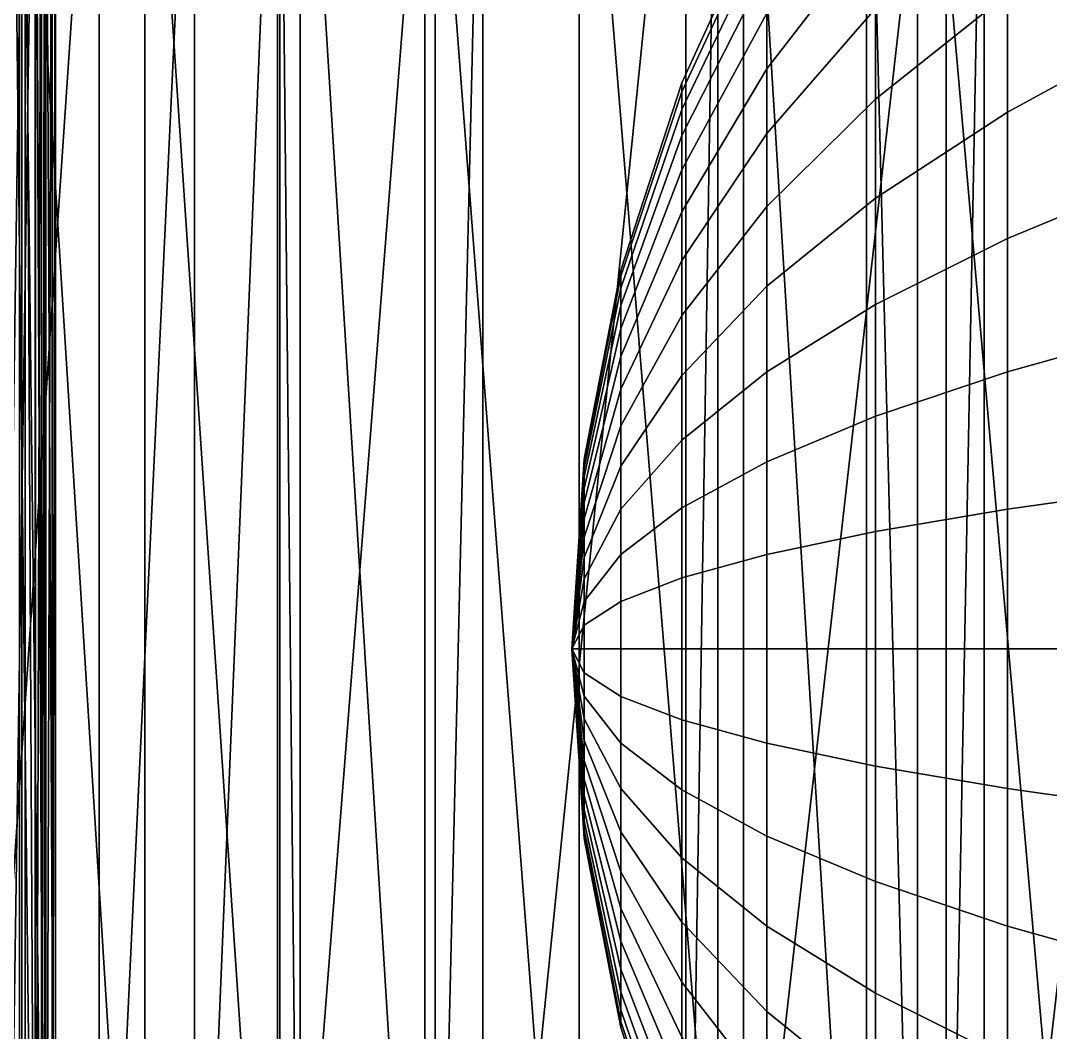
# Model space of a CAD drawing. Extents: x -4.7 to 8.2, y 0.4 to 1.1.
# Drawn here: x -4.5997 to -4.5335, y 0.7342 to 0.7993 of the extents above; entities that cross this region are included whole.
import ezdxf

# ---------------------------------------------------------------- set-up
doc = ezdxf.new("R2010")
doc.units = 0

msp = doc.modelspace()

# ---------------------------------------------------------------- linework, layer by layer
at = {"layer": 'polySurface8', "color": 253}
for points in [[(-4.594634, 0.696467, 0.790066), (-4.603406, 0.696467, 0.810091), (-4.594634, 0.825732, 0.790066)], [(-4.603406, 0.696467, 0.810091), (-4.603406, 0.825732, 0.810091), (-4.594634, 0.825732, 0.790066)], [(-4.594634, 0.696467, 3.703557), (-4.594634, 0.825732, 3.703557), (-4.603406, 0.696467, 3.683531)], [(-4.594634, 0.825732, 3.703557), (-4.603406, 0.825732, 3.683531), (-4.603406, 0.696467, 3.683531)], [(-4.601936, 0.696467, 3.333976), (-4.599616, 0.696467, 3.338296), (-4.601936, 0.825732, 3.333976)], [(-4.599616, 0.696467, 3.338296), (-4.599616, 0.825732, 3.338296), (-4.601936, 0.825732, 3.333976)], [(-4.599404, 0.696467, 1.135915), (-4.599404, 0.825732, 1.135915), (-4.60128, 0.696467, 1.131295)], [(-4.599404, 0.825732, 1.135915), (-4.60128, 0.825732, 1.131295), (-4.60128, 0.696467, 1.131295)], [(-4.598755, 0.696467, 3.357507), (-4.600679, 0.696467, 3.362018), (-4.598755, 0.825732, 3.357507)], [(-4.600679, 0.696467, 3.362018), (-4.600679, 0.825732, 3.362018), (-4.598755, 0.825732, 3.357507)], [(-4.600243, 0.696467, 1.155587), (-4.600243, 0.825732, 1.155587), (-4.598768, 0.696467, 1.150809)], [(-4.600243, 0.825732, 1.155587), (-4.598768, 0.825732, 1.150809), (-4.598768, 0.696467, 1.150809)], [(-4.599775, 0.696467, 1.282731), (-4.591712, 0.696467, 1.277369), (-4.599775, 0.825732, 1.282731)], [(-4.591712, 0.696467, 1.277369), (-4.591712, 0.825732, 1.277369), (-4.599775, 0.825732, 1.282731)], [(-4.599775, 0.696467, 3.210892), (-4.599775, 0.825732, 3.210892), (-4.591712, 0.696467, 3.216254)], [(-4.599775, 0.825732, 3.210892), (-4.591712, 0.825732, 3.216254), (-4.591712, 0.696467, 3.216254)], [(-4.599616, 0.696467, 3.338296), (-4.598103, 0.696467, 3.342962), (-4.599616, 0.825732, 3.338296)], [(-4.598103, 0.696467, 3.342962), (-4.598103, 0.825732, 3.342962), (-4.599616, 0.825732, 3.338296)], [(-4.598731, 0.825732, 1.139014), (-4.599404, 0.825732, 1.135915), (-4.598731, 0.696467, 1.139014)], [(-4.599404, 0.825732, 1.135915), (-4.599404, 0.696467, 1.135915), (-4.598731, 0.696467, 1.139014)], [(-4.598768, 0.696467, 1.150809), (-4.598768, 0.825732, 1.150809), (-4.598128, 0.696467, 1.145831)], [(-4.598768, 0.825732, 1.150809), (-4.598128, 0.825732, 1.145831), (-4.598128, 0.696467, 1.145831)], [(-4.598755, 0.696467, 3.357507), (-4.598755, 0.825732, 3.357507), (-4.598065, 0.696467, 3.35448)], [(-4.598755, 0.825732, 3.357507), (-4.598065, 0.825732, 3.35448), (-4.598065, 0.696467, 3.35448)], [(-4.598342, 0.696467, 1.140813), (-4.598342, 0.825732, 1.140813), (-4.598731, 0.696467, 1.139014)], [(-4.598342, 0.825732, 1.140813), (-4.598731, 0.825732, 1.139014), (-4.598731, 0.696467, 1.139014)], [(-4.598128, 0.696467, 1.145831), (-4.598128, 0.825732, 1.145831), (-4.598342, 0.696467, 1.140813)], [(-4.598128, 0.825732, 1.145831), (-4.598342, 0.825732, 1.140813), (-4.598342, 0.696467, 1.140813)], [(-4.598103, 0.696467, 3.342962), (-4.597446, 0.696467, 3.347823), (-4.598103, 0.825732, 3.342962)], [(-4.597446, 0.696467, 3.347823), (-4.597446, 0.825732, 3.347823), (-4.598103, 0.825732, 3.342962)], [(-4.597666, 0.696467, 3.352724), (-4.598065, 0.696467, 3.35448), (-4.597666, 0.825732, 3.352724)], [(-4.598065, 0.696467, 3.35448), (-4.598065, 0.825732, 3.35448), (-4.597666, 0.825732, 3.352724)], [(-4.597446, 0.696467, 3.347823), (-4.597666, 0.696467, 3.352724), (-4.597446, 0.825732, 3.347823)], [(-4.597666, 0.696467, 3.352724), (-4.597666, 0.825732, 3.352724), (-4.597446, 0.825732, 3.347823)], [(-4.588515, 0.696467, 0.776642), (-4.594634, 0.696467, 0.790066), (-4.588515, 0.825732, 0.776642)], [(-4.594634, 0.696467, 0.790066), (-4.594634, 0.825732, 0.790066), (-4.588515, 0.825732, 0.776642)], [(-4.588515, 0.696467, 3.716981), (-4.588515, 0.825732, 3.716981), (-4.594634, 0.696467, 3.703557)], [(-4.588515, 0.825732, 3.716981), (-4.594634, 0.825732, 3.703557), (-4.594634, 0.696467, 3.703557)], [(-4.591712, 0.696467, 1.277369), (-4.583028, 0.696467, 1.273419), (-4.591712, 0.825732, 1.277369)], [(-4.583028, 0.696467, 1.273419), (-4.583028, 0.825732, 1.273419), (-4.591712, 0.825732, 1.277369)], [(-4.591712, 0.696467, 3.216254), (-4.591712, 0.825732, 3.216254), (-4.583028, 0.696467, 3.220204)], [(-4.591712, 0.825732, 3.216254), (-4.583028, 0.825732, 3.220204), (-4.583028, 0.696467, 3.220204)], [(-4.583177, 0.696467, 0.764931), (-4.588515, 0.696467, 0.776642), (-4.583177, 0.825732, 0.764931)], [(-4.588515, 0.696467, 0.776642), (-4.588515, 0.825732, 0.776642), (-4.583177, 0.825732, 0.764931)], [(-4.583177, 0.696467, 3.728692), (-4.583177, 0.825732, 3.728692), (-4.588515, 0.696467, 3.716981)], [(-4.583177, 0.825732, 3.728692), (-4.588515, 0.825732, 3.716981), (-4.588515, 0.696467, 3.716981)], [(-4.573044, 0.696467, 0.743544), (-4.583177, 0.696467, 0.764931), (-4.573044, 0.825732, 0.743544)], [(-4.583177, 0.696467, 0.764931), (-4.583177, 0.825732, 0.764931), (-4.573044, 0.825732, 0.743544)], [(-4.573044, 0.696467, 3.750079), (-4.573044, 0.825732, 3.750079), (-4.583177, 0.696467, 3.728692)], [(-4.573044, 0.825732, 3.750079), (-4.583177, 0.825732, 3.728692), (-4.583177, 0.696467, 3.728692)], [(-4.583028, 0.696467, 1.273419), (-4.581727, 0.696467, 1.273065), (-4.583028, 0.825732, 1.273419)], [(-4.581727, 0.696467, 1.273065), (-4.581727, 0.825732, 1.273065), (-4.583028, 0.825732, 1.273419)], [(-4.583028, 0.696467, 3.220204), (-4.583028, 0.825732, 3.220204), (-4.581727, 0.696467, 3.220558)], [(-4.583028, 0.825732, 3.220204), (-4.581727, 0.825732, 3.220558), (-4.581727, 0.696467, 3.220558)], [(-4.581727, 0.696467, 1.273065), (-4.573713, 0.696467, 1.270872), (-4.581727, 0.825732, 1.273065)], [(-4.573713, 0.696467, 1.270872), (-4.573713, 0.825732, 1.270872), (-4.581727, 0.825732, 1.273065)], [(-4.581727, 0.696467, 3.220558), (-4.581727, 0.825732, 3.220558), (-4.573713, 0.696467, 3.222751)], [(-4.581727, 0.825732, 3.220558), (-4.573713, 0.825732, 3.222751), (-4.573713, 0.696467, 3.222751)], [(-4.573713, 0.696467, 1.270872), (-4.56378, 0.696467, 1.269735), (-4.573713, 0.825732, 1.270872)], [(-4.56378, 0.696467, 1.269735), (-4.56378, 0.825732, 1.269735), (-4.573713, 0.825732, 1.270872)], [(-4.573713, 0.696467, 3.222751), (-4.573713, 0.825732, 3.222751), (-4.56378, 0.696467, 3.223888)], [(-4.573713, 0.825732, 3.222751), (-4.56378, 0.825732, 3.223888), (-4.56378, 0.696467, 3.223888)], [(-4.569973, 0.696467, 0.737061), (-4.573044, 0.696467, 0.743544), (-4.569973, 0.825732, 0.737061)], [(-4.573044, 0.696467, 0.743544), (-4.573044, 0.825732, 0.743544), (-4.569973, 0.825732, 0.737061)], [(-4.569973, 0.696467, 3.756562), (-4.569973, 0.825732, 3.756562), (-4.573044, 0.696467, 3.750079)], [(-4.569973, 0.825732, 3.756562), (-4.573044, 0.825732, 3.750079), (-4.573044, 0.696467, 3.750079)], [(-4.556931, 0.696467, 0.710554), (-4.569973, 0.696467, 0.737061), (-4.556931, 0.825732, 0.710554)], [(-4.569973, 0.696467, 0.737061), (-4.569973, 0.825732, 0.737061), (-4.556931, 0.825732, 0.710554)], [(-4.556931, 0.696467, 3.78307), (-4.556931, 0.825732, 3.78307), (-4.569973, 0.696467, 3.756562)], [(-4.556931, 0.825732, 3.78307), (-4.569973, 0.825732, 3.756562), (-4.569973, 0.696467, 3.756562)], [(-4.56378, 0.696467, 1.269735), (-4.553217, 0.696467, 1.269998), (-4.56378, 0.825732, 1.269735)], [(-4.553217, 0.696467, 1.269998), (-4.553217, 0.825732, 1.269998), (-4.56378, 0.825732, 1.269735)], [(-4.56378, 0.696467, 3.223888), (-4.56378, 0.825732, 3.223888), (-4.553217, 0.696467, 3.223625)], [(-4.56378, 0.825732, 3.223888), (-4.553217, 0.825732, 3.223625), (-4.553217, 0.696467, 3.223625)], [(-4.554866, 0.696467, 0.706357), (-4.556931, 0.696467, 0.710554), (-4.554866, 0.825732, 0.706357)], [(-4.556931, 0.696467, 0.710554), (-4.556931, 0.825732, 0.710554), (-4.554866, 0.825732, 0.706357)], [(-4.554866, 0.696467, 3.787266), (-4.554866, 0.825732, 3.787266), (-4.556931, 0.696467, 3.78307)], [(-4.554866, 0.825732, 3.787266), (-4.556931, 0.825732, 3.78307), (-4.556931, 0.696467, 3.78307)], [(-4.540194, 0.696467, 0.677576), (-4.554866, 0.696467, 0.706357), (-4.540194, 0.825732, 0.677576)], [(-4.554866, 0.696467, 0.706357), (-4.554866, 0.825732, 0.706357), (-4.540194, 0.825732, 0.677576)], [(-4.540194, 0.696467, 3.816047), (-4.540194, 0.825732, 3.816047), (-4.554866, 0.696467, 3.787266)], [(-4.540194, 0.825732, 3.816047), (-4.554866, 0.825732, 3.787266), (-4.554866, 0.696467, 3.787266)], [(-4.553217, 0.696467, 1.269998), (-4.545317, 0.696467, 1.271183), (-4.553217, 0.825732, 1.269998)], [(-4.545317, 0.696467, 1.271183), (-4.545317, 0.825732, 1.271183), (-4.553217, 0.825732, 1.269998)], [(-4.553217, 0.696467, 3.223625), (-4.553217, 0.825732, 3.223625), (-4.545317, 0.696467, 3.22244)], [(-4.553217, 0.825732, 3.223625), (-4.545317, 0.825732, 3.22244), (-4.545317, 0.696467, 3.22244)], [(-4.545317, 0.696467, 1.271183), (-4.542036, 0.696467, 1.271676), (-4.545317, 0.825732, 1.271183)], [(-4.542036, 0.696467, 1.271676), (-4.542036, 0.825732, 1.271676), (-4.545317, 0.825732, 1.271183)], [(-4.545317, 0.696467, 3.22244), (-4.545317, 0.825732, 3.22244), (-4.542036, 0.696467, 3.221947)], [(-4.545317, 0.825732, 3.22244), (-4.542036, 0.825732, 3.221947), (-4.542036, 0.696467, 3.221947)], [(-4.542036, 0.696467, 1.271676), (-4.53072, 0.696467, 1.2789), (-4.542036, 0.825732, 1.271676)], [(-4.53072, 0.696467, 1.2789), (-4.53072, 0.825732, 1.2789), (-4.542036, 0.825732, 1.271676)], [(-4.542036, 0.696467, 3.221947), (-4.542036, 0.825732, 3.221947), (-4.53072, 0.696467, 3.214723)], [(-4.542036, 0.825732, 3.221947), (-4.53072, 0.825732, 3.214723), (-4.53072, 0.696467, 3.214723)], [(-4.537736, 0.696467, 0.672755), (-4.540194, 0.696467, 0.677576), (-4.537736, 0.825732, 0.672755)], [(-4.540194, 0.696467, 0.677576), (-4.540194, 0.825732, 0.677576), (-4.537736, 0.825732, 0.672755)], [(-4.537736, 0.696467, 3.820868), (-4.537736, 0.825732, 3.820868), (-4.540194, 0.696467, 3.816047)], [(-4.537736, 0.825732, 3.820868), (-4.540194, 0.825732, 3.816047), (-4.540194, 0.696467, 3.816047)], [(-4.522835, 0.696467, 0.64452), (-4.537736, 0.696467, 0.672755), (-4.522835, 0.825732, 0.64452)], [(-4.537736, 0.696467, 0.672755), (-4.537736, 0.825732, 0.672755), (-4.522835, 0.825732, 0.64452)], [(-4.522835, 0.696467, 3.849103), (-4.522835, 0.825732, 3.849103), (-4.537736, 0.696467, 3.820868)], [(-4.522835, 0.825732, 3.849103), (-4.537736, 0.825732, 3.820868), (-4.537736, 0.696467, 3.820868)], [(-4.544733, 0.805206, 2.291882), (-4.544733, 0.809643, 2.285775), (-4.551721, 0.799735, 2.279487), (-4.551721, 0.796164, 2.284402)], [(-4.544733, 0.809643, 2.221358), (-4.544733, 0.805206, 2.215251), (-4.551721, 0.796164, 2.222731), (-4.551721, 0.799735, 2.227646)], [(-4.53625, 0.80098, 2.311498), (-4.53625, 0.807909, 2.305767), (-4.544733, 0.800038, 2.297385), (-4.544733, 0.794222, 2.302197)], [(-4.53625, 0.807909, 2.201367), (-4.53625, 0.80098, 2.195635), (-4.544733, 0.794222, 2.204936), (-4.544733, 0.800038, 2.209748)], [(-4.551721, 0.806409, 2.262631), (-4.551721, 0.80717, 2.256604), (-4.557184, 0.795268, 2.255855), (-4.557184, 0.794694, 2.260396)], [(-4.551721, 0.80717, 2.256604), (-4.551721, 0.80717, 2.250529), (-4.557184, 0.795268, 2.251278), (-4.557184, 0.795268, 2.255855)], [(-4.551721, 0.80717, 2.250529), (-4.551721, 0.806409, 2.244502), (-4.557184, 0.794694, 2.246737), (-4.557184, 0.795268, 2.251278)], [(-4.526304, 0.79879, 2.326145), (-4.526304, 0.807572, 2.320572), (-4.53625, 0.80098, 2.311498), (-4.53625, 0.793387, 2.316317)], [(-4.526304, 0.807572, 2.186561), (-4.526304, 0.79879, 2.180988), (-4.53625, 0.793387, 2.190816), (-4.53625, 0.80098, 2.195635)], [(-4.551721, 0.804898, 2.268515), (-4.551721, 0.806409, 2.262631), (-4.557184, 0.794694, 2.260396), (-4.557184, 0.793556, 2.26483)], [(-4.551721, 0.806409, 2.244502), (-4.551721, 0.804898, 2.238618), (-4.557184, 0.793556, 2.242303), (-4.557184, 0.794694, 2.246737)], [(-4.544733, 0.800038, 2.297385), (-4.544733, 0.805206, 2.291882), (-4.551721, 0.796164, 2.284402), (-4.551721, 0.792005, 2.288831)], [(-4.544733, 0.805206, 2.215251), (-4.544733, 0.800038, 2.209748), (-4.551721, 0.792005, 2.218302), (-4.551721, 0.796164, 2.222731)], [(-4.551721, 0.802661, 2.274164), (-4.551721, 0.804898, 2.268515), (-4.557184, 0.793556, 2.26483), (-4.557184, 0.791871, 2.269086)], [(-4.551721, 0.804898, 2.238618), (-4.551721, 0.802661, 2.232969), (-4.557184, 0.791871, 2.238047), (-4.557184, 0.793556, 2.242303)], [(-4.551721, 0.799735, 2.279487), (-4.551721, 0.802661, 2.274164), (-4.557184, 0.791871, 2.269086), (-4.557184, 0.789665, 2.273097)], [(-4.551721, 0.802661, 2.232969), (-4.551721, 0.799735, 2.227646), (-4.557184, 0.789665, 2.234036), (-4.557184, 0.791871, 2.238047)], [(-4.53625, 0.793387, 2.316317), (-4.53625, 0.80098, 2.311498), (-4.544733, 0.794222, 2.302197), (-4.544733, 0.787848, 2.306242)], [(-4.53625, 0.80098, 2.195635), (-4.53625, 0.793387, 2.190816), (-4.544733, 0.787848, 2.200891), (-4.544733, 0.794222, 2.204936)], [(-4.544733, 0.794222, 2.302197), (-4.544733, 0.800038, 2.297385), (-4.551721, 0.792005, 2.288831), (-4.551721, 0.787324, 2.292703)], [(-4.544733, 0.800038, 2.209748), (-4.544733, 0.794222, 2.204936), (-4.551721, 0.787324, 2.21443), (-4.551721, 0.792005, 2.218302)], [(-4.551721, 0.796164, 2.284402), (-4.551721, 0.799735, 2.279487), (-4.557184, 0.789665, 2.273097), (-4.557184, 0.786975, 2.2768)], [(-4.551721, 0.799735, 2.227646), (-4.551721, 0.796164, 2.222731), (-4.557184, 0.786975, 2.230333), (-4.557184, 0.789665, 2.234036)], [(-4.526304, 0.789379, 2.330574), (-4.526304, 0.79879, 2.326145), (-4.53625, 0.793387, 2.316317), (-4.53625, 0.785251, 2.320146)], [(-4.526304, 0.79879, 2.180988), (-4.526304, 0.789379, 2.176559), (-4.53625, 0.785251, 2.186987), (-4.53625, 0.793387, 2.190816)], [(-4.551721, 0.792005, 2.288831), (-4.551721, 0.796164, 2.284402), (-4.557184, 0.786975, 2.2768), (-4.557184, 0.783841, 2.280137)], [(-4.551721, 0.796164, 2.222731), (-4.551721, 0.792005, 2.218302), (-4.557184, 0.783841, 2.226996), (-4.557184, 0.786975, 2.230333)], [(-4.557184, 0.794694, 2.260396), (-4.557184, 0.795268, 2.255855), (-4.561101, 0.783222, 2.255097), (-4.561101, 0.782838, 2.258135)], [(-4.557184, 0.795268, 2.255855), (-4.557184, 0.795268, 2.251278), (-4.561101, 0.783222, 2.252036), (-4.561101, 0.783222, 2.255097)], [(-4.557184, 0.795268, 2.251278), (-4.557184, 0.794694, 2.246737), (-4.561101, 0.782838, 2.248999), (-4.561101, 0.783222, 2.252036)], [(-4.557184, 0.793556, 2.26483), (-4.557184, 0.794694, 2.260396), (-4.561101, 0.782838, 2.258135), (-4.561101, 0.782077, 2.2611)], [(-4.557184, 0.794694, 2.246737), (-4.557184, 0.793556, 2.242303), (-4.561101, 0.782077, 2.246033), (-4.561101, 0.782838, 2.248999)], [(-4.544733, 0.787848, 2.306242), (-4.544733, 0.794222, 2.302197), (-4.551721, 0.787324, 2.292703), (-4.551721, 0.782195, 2.295958)], [(-4.544733, 0.794222, 2.204936), (-4.544733, 0.787848, 2.200891), (-4.551721, 0.782195, 2.211175), (-4.551721, 0.787324, 2.21443)], [(-4.557184, 0.791871, 2.269086), (-4.557184, 0.793556, 2.26483), (-4.561101, 0.782077, 2.2611), (-4.561101, 0.78095, 2.263947)], [(-4.557184, 0.793556, 2.242303), (-4.557184, 0.791871, 2.238047), (-4.561101, 0.78095, 2.243186), (-4.561101, 0.782077, 2.246033)], [(-4.53625, 0.785251, 2.320146), (-4.53625, 0.793387, 2.316317), (-4.544733, 0.787848, 2.306242), (-4.544733, 0.781018, 2.309455)], [(-4.53625, 0.793387, 2.190816), (-4.53625, 0.785251, 2.186987), (-4.544733, 0.781018, 2.197678), (-4.544733, 0.787848, 2.200891)], [(-4.551721, 0.787324, 2.292703), (-4.551721, 0.792005, 2.288831), (-4.557184, 0.783841, 2.280137), (-4.557184, 0.780315, 2.283055)], [(-4.551721, 0.792005, 2.218302), (-4.551721, 0.787324, 2.21443), (-4.557184, 0.780315, 2.224078), (-4.557184, 0.783841, 2.226996)], [(-4.557184, 0.789665, 2.273097), (-4.557184, 0.791871, 2.269086), (-4.561101, 0.78095, 2.263947), (-4.561101, 0.779474, 2.26663)], [(-4.557184, 0.791871, 2.238047), (-4.557184, 0.789665, 2.234036), (-4.561101, 0.779474, 2.240503), (-4.561101, 0.78095, 2.243186)], [(-4.557184, 0.786975, 2.2768), (-4.557184, 0.789665, 2.273097), (-4.561101, 0.779474, 2.26663), (-4.561101, 0.777675, 2.269107)], [(-4.557184, 0.789665, 2.234036), (-4.557184, 0.786975, 2.230333), (-4.561101, 0.777675, 2.238026), (-4.561101, 0.779474, 2.240503)], [(-4.526304, 0.779487, 2.333787), (-4.526304, 0.789379, 2.330574), (-4.53625, 0.785251, 2.320146), (-4.53625, 0.776698, 2.322925)], [(-4.526304, 0.789379, 2.176559), (-4.526304, 0.779487, 2.173346), (-4.53625, 0.776698, 2.184208), (-4.53625, 0.785251, 2.186987)], [(-4.551721, 0.782195, 2.295958), (-4.551721, 0.787324, 2.292703), (-4.557184, 0.780315, 2.283055), (-4.557184, 0.77645, 2.285508)], [(-4.551721, 0.787324, 2.21443), (-4.551721, 0.782195, 2.211175), (-4.557184, 0.77645, 2.221626), (-4.557184, 0.780315, 2.224078)], [(-4.544733, 0.781018, 2.309455), (-4.544733, 0.787848, 2.306242), (-4.551721, 0.782195, 2.295958), (-4.551721, 0.776698, 2.298545)], [(-4.544733, 0.787848, 2.200891), (-4.544733, 0.781018, 2.197678), (-4.551721, 0.776698, 2.208588), (-4.551721, 0.782195, 2.211175)], [(-4.557184, 0.783841, 2.280137), (-4.557184, 0.786975, 2.2768), (-4.561101, 0.777675, 2.269107), (-4.561101, 0.77558, 2.271339)], [(-4.557184, 0.786975, 2.230333), (-4.557184, 0.783841, 2.226996), (-4.561101, 0.77558, 2.235794), (-4.561101, 0.777675, 2.238026)], [(-4.53625, 0.776698, 2.322925), (-4.53625, 0.785251, 2.320146), (-4.544733, 0.781018, 2.309455), (-4.544733, 0.773839, 2.311788)], [(-4.53625, 0.785251, 2.186987), (-4.53625, 0.776698, 2.184208), (-4.544733, 0.773839, 2.195345), (-4.544733, 0.781018, 2.197678)], [(-4.557184, 0.780315, 2.283055), (-4.557184, 0.783841, 2.280137), (-4.561101, 0.77558, 2.271339), (-4.561101, 0.77322, 2.27329)], [(-4.557184, 0.783841, 2.226996), (-4.557184, 0.780315, 2.224078), (-4.561101, 0.77322, 2.233843), (-4.561101, 0.77558, 2.235794)], [(-4.561101, 0.782838, 2.258135), (-4.561101, 0.783222, 2.255097), (-4.563459, 0.77108, 2.254333), (-4.563459, 0.770888, 2.255855)], [(-4.561101, 0.783222, 2.255097), (-4.561101, 0.783222, 2.252036), (-4.563459, 0.77108, 2.2528), (-4.563459, 0.77108, 2.254333)], [(-4.561101, 0.783222, 2.252036), (-4.561101, 0.782838, 2.248999), (-4.563459, 0.770888, 2.251278), (-4.563459, 0.77108, 2.2528)], [(-4.561101, 0.782077, 2.2611), (-4.561101, 0.782838, 2.258135), (-4.563459, 0.770888, 2.255855), (-4.563459, 0.770506, 2.257341)], [(-4.561101, 0.782838, 2.248999), (-4.561101, 0.782077, 2.246033), (-4.563459, 0.770506, 2.249792), (-4.563459, 0.770888, 2.251278)], [(-4.561101, 0.78095, 2.263947), (-4.561101, 0.782077, 2.2611), (-4.563459, 0.770506, 2.257341), (-4.563459, 0.769942, 2.258767)], [(-4.561101, 0.782077, 2.246033), (-4.561101, 0.78095, 2.243186), (-4.563459, 0.769942, 2.248366), (-4.563459, 0.770506, 2.249792)], [(-4.551721, 0.776698, 2.298545), (-4.551721, 0.782195, 2.295958), (-4.557184, 0.77645, 2.285508), (-4.557184, 0.772308, 2.287456)], [(-4.551721, 0.782195, 2.211175), (-4.551721, 0.776698, 2.208588), (-4.557184, 0.772308, 2.219676), (-4.557184, 0.77645, 2.221626)], [(-4.561101, 0.779474, 2.26663), (-4.561101, 0.78095, 2.263947), (-4.563459, 0.769942, 2.258767), (-4.563459, 0.769203, 2.260111)], [(-4.561101, 0.78095, 2.243186), (-4.561101, 0.779474, 2.240503), (-4.563459, 0.769203, 2.247022), (-4.563459, 0.769942, 2.248366)], [(-4.544733, 0.773839, 2.311788), (-4.544733, 0.781018, 2.309455), (-4.551721, 0.776698, 2.298545), (-4.551721, 0.77092, 2.300422)], [(-4.544733, 0.781018, 2.197678), (-4.544733, 0.773839, 2.195345), (-4.551721, 0.77092, 2.206711), (-4.551721, 0.776698, 2.208588)], [(-4.557184, 0.77645, 2.285508), (-4.557184, 0.780315, 2.283055), (-4.561101, 0.77322, 2.27329), (-4.561101, 0.770635, 2.274931)], [(-4.557184, 0.780315, 2.224078), (-4.557184, 0.77645, 2.221626), (-4.561101, 0.770635, 2.232202), (-4.561101, 0.77322, 2.233843)], [(-4.561101, 0.777675, 2.269107), (-4.561101, 0.779474, 2.26663), (-4.563459, 0.769203, 2.260111), (-4.563459, 0.768301, 2.261352)], [(-4.561101, 0.779474, 2.240503), (-4.561101, 0.777675, 2.238026), (-4.563459, 0.768301, 2.245781), (-4.563459, 0.769203, 2.247022)], [(-4.526304, 0.76927, 2.335736), (-4.526304, 0.779487, 2.333787), (-4.53625, 0.776698, 2.322925), (-4.53625, 0.767865, 2.32461)], [(-4.526304, 0.779487, 2.173346), (-4.526304, 0.76927, 2.171396), (-4.53625, 0.767865, 2.182523), (-4.53625, 0.776698, 2.184208)], [(-4.561101, 0.77558, 2.271339), (-4.561101, 0.777675, 2.269107), (-4.563459, 0.768301, 2.261352), (-4.563459, 0.767251, 2.26247)], [(-4.561101, 0.777675, 2.238026), (-4.561101, 0.77558, 2.235794), (-4.563459, 0.767251, 2.244663), (-4.563459, 0.768301, 2.245781)], [(-4.551721, 0.77092, 2.300422), (-4.551721, 0.776698, 2.298545), (-4.557184, 0.772308, 2.287456), (-4.557184, 0.767955, 2.288871)], [(-4.551721, 0.776698, 2.208588), (-4.551721, 0.77092, 2.206711), (-4.557184, 0.767955, 2.218262), (-4.557184, 0.772308, 2.219676)], [(-4.53625, 0.767865, 2.32461), (-4.53625, 0.776698, 2.322925), (-4.544733, 0.773839, 2.311788), (-4.544733, 0.766424, 2.313203)], [(-4.53625, 0.776698, 2.184208), (-4.53625, 0.767865, 2.182523), (-4.544733, 0.766424, 2.19393), (-4.544733, 0.773839, 2.195345)], [(-4.557184, 0.772308, 2.287456), (-4.557184, 0.77645, 2.285508), (-4.561101, 0.770635, 2.274931), (-4.561101, 0.767865, 2.276234)], [(-4.557184, 0.77645, 2.221626), (-4.557184, 0.772308, 2.219676), (-4.561101, 0.767865, 2.230899), (-4.561101, 0.770635, 2.232202)], [(-4.561101, 0.77322, 2.27329), (-4.561101, 0.77558, 2.271339), (-4.563459, 0.767251, 2.26247), (-4.563459, 0.766069, 2.263448)], [(-4.561101, 0.77558, 2.235794), (-4.561101, 0.77322, 2.233843), (-4.563459, 0.766069, 2.243685), (-4.563459, 0.767251, 2.244663)], [(-4.544733, 0.766424, 2.313203), (-4.544733, 0.773839, 2.311788), (-4.551721, 0.77092, 2.300422), (-4.551721, 0.764953, 2.301561)], [(-4.544733, 0.773839, 2.195345), (-4.544733, 0.766424, 2.19393), (-4.551721, 0.764953, 2.205572), (-4.551721, 0.77092, 2.206711)], [(-4.561101, 0.770635, 2.274931), (-4.561101, 0.77322, 2.27329), (-4.563459, 0.766069, 2.263448), (-4.563459, 0.764774, 2.26427)], [(-4.561101, 0.77322, 2.233843), (-4.561101, 0.770635, 2.232202), (-4.563459, 0.764774, 2.242863), (-4.563459, 0.766069, 2.243685)], [(-4.557184, 0.767955, 2.288871), (-4.557184, 0.772308, 2.287456), (-4.561101, 0.767865, 2.276234), (-4.561101, 0.764953, 2.27718)], [(-4.557184, 0.772308, 2.219676), (-4.557184, 0.767955, 2.218262), (-4.561101, 0.764953, 2.229952), (-4.561101, 0.767865, 2.230899)], [(-4.563459, 0.770888, 2.255855), (-4.563459, 0.77108, 2.254333), (-4.564245, 0.75889, 2.253567)], [(-4.563459, 0.77108, 2.254333), (-4.563459, 0.77108, 2.2528), (-4.564245, 0.75889, 2.253567)], [(-4.563459, 0.77108, 2.2528), (-4.563459, 0.770888, 2.251278), (-4.564245, 0.75889, 2.253567)], [(-4.563459, 0.770506, 2.257341), (-4.563459, 0.770888, 2.255855), (-4.564245, 0.75889, 2.253567)], [(-4.563459, 0.770888, 2.251278), (-4.563459, 0.770506, 2.249792), (-4.564245, 0.75889, 2.253567)], [(-4.551721, 0.764953, 2.301561), (-4.551721, 0.77092, 2.300422), (-4.557184, 0.767955, 2.288871), (-4.557184, 0.763458, 2.289729)], [(-4.551721, 0.77092, 2.206711), (-4.551721, 0.764953, 2.205572), (-4.557184, 0.763458, 2.217404), (-4.557184, 0.767955, 2.218262)], [(-4.563459, 0.769942, 2.258767), (-4.563459, 0.770506, 2.257341), (-4.564245, 0.75889, 2.253567)], [(-4.563459, 0.770506, 2.249792), (-4.563459, 0.769942, 2.248366), (-4.564245, 0.75889, 2.253567)], [(-4.561101, 0.767865, 2.276234), (-4.561101, 0.770635, 2.274931), (-4.563459, 0.764774, 2.26427), (-4.563459, 0.763386, 2.264923)], [(-4.561101, 0.770635, 2.232202), (-4.561101, 0.767865, 2.230899), (-4.563459, 0.763386, 2.24221), (-4.563459, 0.764774, 2.242863)], [(-4.563459, 0.769203, 2.260111), (-4.563459, 0.769942, 2.258767), (-4.564245, 0.75889, 2.253567)], [(-4.563459, 0.769942, 2.248366), (-4.563459, 0.769203, 2.247022), (-4.564245, 0.75889, 2.253567)], [(-4.563459, 0.768301, 2.261352), (-4.563459, 0.769203, 2.260111), (-4.564245, 0.75889, 2.253567)], [(-4.563459, 0.769203, 2.247022), (-4.563459, 0.768301, 2.245781), (-4.564245, 0.75889, 2.253567)], [(-4.526304, 0.75889, 2.33639), (-4.526304, 0.76927, 2.335736), (-4.53625, 0.767865, 2.32461), (-4.53625, 0.75889, 2.325175)], [(-4.526304, 0.76927, 2.171396), (-4.526304, 0.75889, 2.170744), (-4.53625, 0.75889, 2.181959), (-4.53625, 0.767865, 2.182523)], [(-4.563459, 0.767251, 2.26247), (-4.563459, 0.768301, 2.261352), (-4.564245, 0.75889, 2.253567)], [(-4.563459, 0.768301, 2.245781), (-4.563459, 0.767251, 2.244663), (-4.564245, 0.75889, 2.253567)], [(-4.561101, 0.764953, 2.27718), (-4.561101, 0.767865, 2.276234), (-4.563459, 0.763386, 2.264923), (-4.563459, 0.761928, 2.265397)], [(-4.561101, 0.767865, 2.230899), (-4.561101, 0.764953, 2.229952), (-4.563459, 0.761928, 2.241736), (-4.563459, 0.763386, 2.24221)], [(-4.557184, 0.763458, 2.289729), (-4.557184, 0.767955, 2.288871), (-4.561101, 0.764953, 2.27718), (-4.561101, 0.761946, 2.277754)], [(-4.557184, 0.767955, 2.218262), (-4.557184, 0.763458, 2.217404), (-4.561101, 0.761946, 2.229379), (-4.561101, 0.764953, 2.229952)], [(-4.53625, 0.75889, 2.325175), (-4.53625, 0.767865, 2.32461), (-4.544733, 0.766424, 2.313203), (-4.544733, 0.75889, 2.313677)], [(-4.53625, 0.767865, 2.182523), (-4.53625, 0.75889, 2.181959), (-4.544733, 0.75889, 2.193456), (-4.544733, 0.766424, 2.19393)], [(-4.563459, 0.766069, 2.263448), (-4.563459, 0.767251, 2.26247), (-4.564245, 0.75889, 2.253567)], [(-4.563459, 0.767251, 2.244663), (-4.563459, 0.766069, 2.243685), (-4.564245, 0.75889, 2.253567)], [(-4.563459, 0.764774, 2.26427), (-4.563459, 0.766069, 2.263448), (-4.564245, 0.75889, 2.253567)], [(-4.563459, 0.766069, 2.243685), (-4.563459, 0.764774, 2.242863), (-4.564245, 0.75889, 2.253567)], [(-4.544733, 0.75889, 2.313677), (-4.544733, 0.766424, 2.313203), (-4.551721, 0.764953, 2.301561), (-4.551721, 0.75889, 2.301942)], [(-4.544733, 0.766424, 2.19393), (-4.544733, 0.75889, 2.193456), (-4.551721, 0.75889, 2.205191), (-4.551721, 0.764953, 2.205572)], [(-4.563459, 0.763386, 2.264923), (-4.563459, 0.764774, 2.26427), (-4.564245, 0.75889, 2.253567)], [(-4.563459, 0.764774, 2.242863), (-4.563459, 0.763386, 2.24221), (-4.564245, 0.75889, 2.253567)], [(-4.561101, 0.761946, 2.277754), (-4.561101, 0.764953, 2.27718), (-4.563459, 0.761928, 2.265397), (-4.563459, 0.760421, 2.265685)], [(-4.561101, 0.764953, 2.229952), (-4.561101, 0.761946, 2.229379), (-4.563459, 0.760421, 2.241449), (-4.563459, 0.761928, 2.241736)], [(-4.551721, 0.75889, 2.301942), (-4.551721, 0.764953, 2.301561), (-4.557184, 0.763458, 2.289729), (-4.557184, 0.75889, 2.290016)], [(-4.551721, 0.764953, 2.205572), (-4.551721, 0.75889, 2.205191), (-4.557184, 0.75889, 2.217117), (-4.557184, 0.763458, 2.217404)], [(-4.557184, 0.75889, 2.290016), (-4.557184, 0.763458, 2.289729), (-4.561101, 0.761946, 2.277754), (-4.561101, 0.75889, 2.277946)], [(-4.557184, 0.763458, 2.217404), (-4.557184, 0.75889, 2.217117), (-4.561101, 0.75889, 2.229187), (-4.561101, 0.761946, 2.229379)], [(-4.563459, 0.761928, 2.265397), (-4.563459, 0.763386, 2.264923), (-4.564245, 0.75889, 2.253567)], [(-4.563459, 0.763386, 2.24221), (-4.563459, 0.761928, 2.241736), (-4.564245, 0.75889, 2.253567)], [(-4.563459, 0.760421, 2.265685), (-4.563459, 0.761928, 2.265397), (-4.564245, 0.75889, 2.253567)], [(-4.563459, 0.761928, 2.241736), (-4.563459, 0.760421, 2.241449), (-4.564245, 0.75889, 2.253567)], [(-4.561101, 0.75889, 2.277946), (-4.561101, 0.761946, 2.277754), (-4.563459, 0.760421, 2.265685), (-4.563459, 0.75889, 2.265781)], [(-4.561101, 0.761946, 2.229379), (-4.561101, 0.75889, 2.229187), (-4.563459, 0.75889, 2.241352), (-4.563459, 0.760421, 2.241449)], [(-4.563459, 0.75889, 2.265781), (-4.563459, 0.760421, 2.265685), (-4.564245, 0.75889, 2.253567)], [(-4.563459, 0.760421, 2.241449), (-4.563459, 0.75889, 2.241352), (-4.564245, 0.75889, 2.253567)], [(-4.563459, 0.757359, 2.241449), (-4.563459, 0.755853, 2.241736), (-4.564245, 0.75889, 2.253567)], [(-4.563459, 0.755853, 2.241736), (-4.563459, 0.754394, 2.24221), (-4.564245, 0.75889, 2.253567)], [(-4.563459, 0.754394, 2.24221), (-4.563459, 0.753006, 2.242863), (-4.564245, 0.75889, 2.253567)], [(-4.563459, 0.753006, 2.242863), (-4.563459, 0.751711, 2.243685), (-4.564245, 0.75889, 2.253567)], [(-4.563459, 0.751711, 2.243685), (-4.563459, 0.750529, 2.244663), (-4.564245, 0.75889, 2.253567)], [(-4.563459, 0.750529, 2.244663), (-4.563459, 0.749479, 2.245781), (-4.564245, 0.75889, 2.253567)], [(-4.563459, 0.749479, 2.245781), (-4.563459, 0.748578, 2.247022), (-4.564245, 0.75889, 2.253567)], [(-4.563459, 0.748578, 2.247022), (-4.563459, 0.747838, 2.248366), (-4.564245, 0.75889, 2.253567)], [(-4.563459, 0.747838, 2.248366), (-4.563459, 0.747274, 2.249792), (-4.564245, 0.75889, 2.253567)], [(-4.563459, 0.747274, 2.249792), (-4.563459, 0.746893, 2.251278), (-4.564245, 0.75889, 2.253567)], [(-4.563459, 0.746893, 2.251278), (-4.563459, 0.7467, 2.2528), (-4.564245, 0.75889, 2.253567)], [(-4.563459, 0.7467, 2.2528), (-4.563459, 0.7467, 2.254333), (-4.564245, 0.75889, 2.253567)], [(-4.563459, 0.7467, 2.254333), (-4.563459, 0.746893, 2.255855), (-4.564245, 0.75889, 2.253567)], [(-4.563459, 0.746893, 2.255855), (-4.563459, 0.747274, 2.257341), (-4.564245, 0.75889, 2.253567)], [(-4.563459, 0.747274, 2.257341), (-4.563459, 0.747838, 2.258767), (-4.564245, 0.75889, 2.253567)], [(-4.563459, 0.747838, 2.258767), (-4.563459, 0.748578, 2.260111), (-4.564245, 0.75889, 2.253567)], [(-4.563459, 0.748578, 2.260111), (-4.563459, 0.749479, 2.261352), (-4.564245, 0.75889, 2.253567)], [(-4.563459, 0.749479, 2.261352), (-4.563459, 0.750529, 2.26247), (-4.564245, 0.75889, 2.253567)], [(-4.563459, 0.750529, 2.26247), (-4.563459, 0.751711, 2.263448), (-4.564245, 0.75889, 2.253567)], [(-4.563459, 0.751711, 2.263448), (-4.563459, 0.753006, 2.26427), (-4.564245, 0.75889, 2.253567)], [(-4.563459, 0.753006, 2.26427), (-4.563459, 0.754394, 2.264923), (-4.564245, 0.75889, 2.253567)], [(-4.563459, 0.754394, 2.264923), (-4.563459, 0.755853, 2.265397), (-4.564245, 0.75889, 2.253567)], [(-4.563459, 0.755853, 2.265397), (-4.563459, 0.757359, 2.265685), (-4.564245, 0.75889, 2.253567)], [(-4.563459, 0.757359, 2.265685), (-4.563459, 0.75889, 2.265781), (-4.564245, 0.75889, 2.253567)], [(-4.563459, 0.75889, 2.241352), (-4.563459, 0.757359, 2.241449), (-4.564245, 0.75889, 2.253567)], [(-4.561101, 0.755834, 2.277754), (-4.561101, 0.75889, 2.277946), (-4.563459, 0.75889, 2.265781), (-4.563459, 0.757359, 2.265685)], [(-4.561101, 0.75889, 2.229187), (-4.561101, 0.755834, 2.229379), (-4.563459, 0.757359, 2.241449), (-4.563459, 0.75889, 2.241352)], [(-4.557184, 0.754322, 2.289729), (-4.557184, 0.75889, 2.290016), (-4.561101, 0.75889, 2.277946), (-4.561101, 0.755834, 2.277754)], [(-4.557184, 0.75889, 2.217117), (-4.557184, 0.754322, 2.217404), (-4.561101, 0.755834, 2.229379), (-4.561101, 0.75889, 2.229187)], [(-4.551721, 0.752827, 2.301561), (-4.551721, 0.75889, 2.301942), (-4.557184, 0.75889, 2.290016), (-4.557184, 0.754322, 2.289729)], [(-4.551721, 0.75889, 2.205191), (-4.551721, 0.752827, 2.205572), (-4.557184, 0.754322, 2.217404), (-4.557184, 0.75889, 2.217117)], [(-4.544733, 0.751356, 2.313203), (-4.544733, 0.75889, 2.313677), (-4.551721, 0.75889, 2.301942), (-4.551721, 0.752827, 2.301561)], [(-4.544733, 0.75889, 2.193456), (-4.544733, 0.751356, 2.19393), (-4.551721, 0.752827, 2.205572), (-4.551721, 0.75889, 2.205191)], [(-4.53625, 0.749915, 2.32461), (-4.53625, 0.75889, 2.325175), (-4.544733, 0.75889, 2.313677), (-4.544733, 0.751356, 2.313203)], [(-4.53625, 0.75889, 2.181959), (-4.53625, 0.749915, 2.182523), (-4.544733, 0.751356, 2.19393), (-4.544733, 0.75889, 2.193456)], [(-4.526304, 0.74851, 2.335736), (-4.526304, 0.75889, 2.33639), (-4.53625, 0.75889, 2.325175), (-4.53625, 0.749915, 2.32461)], [(-4.526304, 0.75889, 2.170744), (-4.526304, 0.74851, 2.171396), (-4.53625, 0.749915, 2.182523), (-4.53625, 0.75889, 2.181959)], [(-4.561101, 0.755834, 2.229379), (-4.561101, 0.752827, 2.229952), (-4.563459, 0.755853, 2.241736), (-4.563459, 0.757359, 2.241449)], [(-4.561101, 0.752827, 2.27718), (-4.561101, 0.755834, 2.277754), (-4.563459, 0.757359, 2.265685), (-4.563459, 0.755853, 2.265397)], [(-4.561101, 0.752827, 2.229952), (-4.561101, 0.749915, 2.230899), (-4.563459, 0.754394, 2.24221), (-4.563459, 0.755853, 2.241736)], [(-4.561101, 0.749915, 2.276234), (-4.561101, 0.752827, 2.27718), (-4.563459, 0.755853, 2.265397), (-4.563459, 0.754394, 2.264923)], [(-4.557184, 0.754322, 2.217404), (-4.557184, 0.749825, 2.218262), (-4.561101, 0.752827, 2.229952), (-4.561101, 0.755834, 2.229379)], [(-4.557184, 0.749825, 2.288871), (-4.557184, 0.754322, 2.289729), (-4.561101, 0.755834, 2.277754), (-4.561101, 0.752827, 2.27718)], [(-4.561101, 0.749915, 2.230899), (-4.561101, 0.747145, 2.232202), (-4.563459, 0.753006, 2.242863), (-4.563459, 0.754394, 2.24221)], [(-4.561101, 0.747145, 2.274931), (-4.561101, 0.749915, 2.276234), (-4.563459, 0.754394, 2.264923), (-4.563459, 0.753006, 2.26427)], [(-4.551721, 0.752827, 2.205572), (-4.551721, 0.746859, 2.206711), (-4.557184, 0.749825, 2.218262), (-4.557184, 0.754322, 2.217404)], [(-4.551721, 0.746859, 2.300422), (-4.551721, 0.752827, 2.301561), (-4.557184, 0.754322, 2.289729), (-4.557184, 0.749825, 2.288871)], [(-4.561101, 0.747145, 2.232202), (-4.561101, 0.74456, 2.233843), (-4.563459, 0.751711, 2.243685), (-4.563459, 0.753006, 2.242863)], [(-4.561101, 0.74456, 2.27329), (-4.561101, 0.747145, 2.274931), (-4.563459, 0.753006, 2.26427), (-4.563459, 0.751711, 2.263448)], [(-4.557184, 0.749825, 2.218262), (-4.557184, 0.745472, 2.219676), (-4.561101, 0.749915, 2.230899), (-4.561101, 0.752827, 2.229952)], [(-4.557184, 0.745472, 2.287456), (-4.557184, 0.749825, 2.288871), (-4.561101, 0.752827, 2.27718), (-4.561101, 0.749915, 2.276234)], [(-4.544733, 0.751356, 2.19393), (-4.544733, 0.743941, 2.195345), (-4.551721, 0.746859, 2.206711), (-4.551721, 0.752827, 2.205572)], [(-4.544733, 0.743941, 2.311788), (-4.544733, 0.751356, 2.313203), (-4.551721, 0.752827, 2.301561), (-4.551721, 0.746859, 2.300422)], [(-4.561101, 0.74456, 2.233843), (-4.561101, 0.742201, 2.235794), (-4.563459, 0.750529, 2.244663), (-4.563459, 0.751711, 2.243685)], [(-4.561101, 0.742201, 2.271339), (-4.561101, 0.74456, 2.27329), (-4.563459, 0.751711, 2.263448), (-4.563459, 0.750529, 2.26247)], [(-4.53625, 0.749915, 2.182523), (-4.53625, 0.741082, 2.184208), (-4.544733, 0.743941, 2.195345), (-4.544733, 0.751356, 2.19393)], [(-4.53625, 0.741082, 2.322925), (-4.53625, 0.749915, 2.32461), (-4.544733, 0.751356, 2.313203), (-4.544733, 0.743941, 2.311788)], [(-4.561101, 0.742201, 2.235794), (-4.561101, 0.740105, 2.238026), (-4.563459, 0.749479, 2.245781), (-4.563459, 0.750529, 2.244663)], [(-4.561101, 0.740105, 2.269107), (-4.561101, 0.742201, 2.271339), (-4.563459, 0.750529, 2.26247), (-4.563459, 0.749479, 2.261352)], [(-4.557184, 0.745472, 2.219676), (-4.557184, 0.74133, 2.221626), (-4.561101, 0.747145, 2.232202), (-4.561101, 0.749915, 2.230899)], [(-4.557184, 0.74133, 2.285508), (-4.557184, 0.745472, 2.287456), (-4.561101, 0.749915, 2.276234), (-4.561101, 0.747145, 2.274931)], [(-4.551721, 0.746859, 2.206711), (-4.551721, 0.741082, 2.208588), (-4.557184, 0.745472, 2.219676), (-4.557184, 0.749825, 2.218262)], [(-4.551721, 0.741082, 2.298545), (-4.551721, 0.746859, 2.300422), (-4.557184, 0.749825, 2.288871), (-4.557184, 0.745472, 2.287456)], [(-4.526304, 0.74851, 2.171396), (-4.526304, 0.738293, 2.173346), (-4.53625, 0.741082, 2.184208), (-4.53625, 0.749915, 2.182523)], [(-4.526304, 0.738293, 2.333787), (-4.526304, 0.74851, 2.335736), (-4.53625, 0.749915, 2.32461), (-4.53625, 0.741082, 2.322925)], [(-4.561101, 0.740105, 2.238026), (-4.561101, 0.738306, 2.240503), (-4.563459, 0.748578, 2.247022), (-4.563459, 0.749479, 2.245781)], [(-4.561101, 0.738306, 2.26663), (-4.561101, 0.740105, 2.269107), (-4.563459, 0.749479, 2.261352), (-4.563459, 0.748578, 2.260111)], [(-4.561101, 0.738306, 2.240503), (-4.561101, 0.73683, 2.243186), (-4.563459, 0.747838, 2.248366), (-4.563459, 0.748578, 2.247022)], [(-4.561101, 0.73683, 2.263947), (-4.561101, 0.738306, 2.26663), (-4.563459, 0.748578, 2.260111), (-4.563459, 0.747838, 2.258767)], [(-4.561101, 0.73683, 2.243186), (-4.561101, 0.735704, 2.246033), (-4.563459, 0.747274, 2.249792), (-4.563459, 0.747838, 2.248366)], [(-4.561101, 0.735704, 2.2611), (-4.561101, 0.73683, 2.263947), (-4.563459, 0.747838, 2.258767), (-4.563459, 0.747274, 2.257341)], [(-4.561101, 0.735704, 2.246033), (-4.561101, 0.734942, 2.248999), (-4.563459, 0.746893, 2.251278), (-4.563459, 0.747274, 2.249792)], [(-4.561101, 0.734942, 2.258135), (-4.561101, 0.735704, 2.2611), (-4.563459, 0.747274, 2.257341), (-4.563459, 0.746893, 2.255855)], [(-4.561101, 0.734942, 2.248999), (-4.561101, 0.734558, 2.252036), (-4.563459, 0.7467, 2.2528), (-4.563459, 0.746893, 2.251278)], [(-4.561101, 0.734558, 2.255097), (-4.561101, 0.734942, 2.258135), (-4.563459, 0.746893, 2.255855), (-4.563459, 0.7467, 2.254333)], [(-4.557184, 0.74133, 2.221626), (-4.557184, 0.737466, 2.224078), (-4.561101, 0.74456, 2.233843), (-4.561101, 0.747145, 2.232202)], [(-4.557184, 0.737466, 2.283055), (-4.557184, 0.74133, 2.285508), (-4.561101, 0.747145, 2.274931), (-4.561101, 0.74456, 2.27329)], [(-4.544733, 0.743941, 2.195345), (-4.544733, 0.736762, 2.197678), (-4.551721, 0.741082, 2.208588), (-4.551721, 0.746859, 2.206711)], [(-4.544733, 0.736762, 2.309455), (-4.544733, 0.743941, 2.311788), (-4.551721, 0.746859, 2.300422), (-4.551721, 0.741082, 2.298545)], [(-4.561101, 0.734558, 2.252036), (-4.561101, 0.734558, 2.255097), (-4.563459, 0.7467, 2.254333), (-4.563459, 0.7467, 2.2528)], [(-4.551721, 0.741082, 2.208588), (-4.551721, 0.735585, 2.211175), (-4.557184, 0.74133, 2.221626), (-4.557184, 0.745472, 2.219676)], [(-4.551721, 0.735585, 2.295958), (-4.551721, 0.741082, 2.298545), (-4.557184, 0.745472, 2.287456), (-4.557184, 0.74133, 2.285508)], [(-4.557184, 0.737466, 2.224078), (-4.557184, 0.733939, 2.226996), (-4.561101, 0.742201, 2.235794), (-4.561101, 0.74456, 2.233843)], [(-4.557184, 0.733939, 2.280137), (-4.557184, 0.737466, 2.283055), (-4.561101, 0.74456, 2.27329), (-4.561101, 0.742201, 2.271339)], [(-4.53625, 0.741082, 2.184208), (-4.53625, 0.73253, 2.186987), (-4.544733, 0.736762, 2.197678), (-4.544733, 0.743941, 2.195345)], [(-4.53625, 0.73253, 2.320146), (-4.53625, 0.741082, 2.322925), (-4.544733, 0.743941, 2.311788), (-4.544733, 0.736762, 2.309455)], [(-4.557184, 0.733939, 2.226996), (-4.557184, 0.730805, 2.230333), (-4.561101, 0.740105, 2.238026), (-4.561101, 0.742201, 2.235794)], [(-4.557184, 0.730805, 2.2768), (-4.557184, 0.733939, 2.280137), (-4.561101, 0.742201, 2.271339), (-4.561101, 0.740105, 2.269107)], [(-4.551721, 0.735585, 2.211175), (-4.551721, 0.730456, 2.21443), (-4.557184, 0.737466, 2.224078), (-4.557184, 0.74133, 2.221626)], [(-4.551721, 0.730456, 2.292703), (-4.551721, 0.735585, 2.295958), (-4.557184, 0.74133, 2.285508), (-4.557184, 0.737466, 2.283055)], [(-4.544733, 0.736762, 2.197678), (-4.544733, 0.729932, 2.200891), (-4.551721, 0.735585, 2.211175), (-4.551721, 0.741082, 2.208588)], [(-4.544733, 0.729932, 2.306242), (-4.544733, 0.736762, 2.309455), (-4.551721, 0.741082, 2.298545), (-4.551721, 0.735585, 2.295958)], [(-4.526304, 0.738293, 2.173346), (-4.526304, 0.728401, 2.176559), (-4.53625, 0.73253, 2.186987), (-4.53625, 0.741082, 2.184208)], [(-4.526304, 0.728401, 2.330574), (-4.526304, 0.738293, 2.333787), (-4.53625, 0.741082, 2.322925), (-4.53625, 0.73253, 2.320146)], [(-4.557184, 0.730805, 2.230333), (-4.557184, 0.728115, 2.234036), (-4.561101, 0.738306, 2.240503), (-4.561101, 0.740105, 2.238026)], [(-4.557184, 0.728115, 2.273097), (-4.557184, 0.730805, 2.2768), (-4.561101, 0.740105, 2.269107), (-4.561101, 0.738306, 2.26663)], [(-4.557184, 0.728115, 2.234036), (-4.557184, 0.725909, 2.238047), (-4.561101, 0.73683, 2.243186), (-4.561101, 0.738306, 2.240503)], [(-4.557184, 0.725909, 2.269086), (-4.557184, 0.728115, 2.273097), (-4.561101, 0.738306, 2.26663), (-4.561101, 0.73683, 2.263947)], [(-4.551721, 0.730456, 2.21443), (-4.551721, 0.725775, 2.218302), (-4.557184, 0.733939, 2.226996), (-4.557184, 0.737466, 2.224078)], [(-4.551721, 0.725775, 2.288831), (-4.551721, 0.730456, 2.292703), (-4.557184, 0.737466, 2.283055), (-4.557184, 0.733939, 2.280137)], [(-4.557184, 0.725909, 2.238047), (-4.557184, 0.724224, 2.242303), (-4.561101, 0.735704, 2.246033), (-4.561101, 0.73683, 2.243186)], [(-4.557184, 0.724224, 2.26483), (-4.557184, 0.725909, 2.269086), (-4.561101, 0.73683, 2.263947), (-4.561101, 0.735704, 2.2611)], [(-4.53625, 0.73253, 2.186987), (-4.53625, 0.724393, 2.190816), (-4.544733, 0.729932, 2.200891), (-4.544733, 0.736762, 2.197678)], [(-4.53625, 0.724393, 2.316317), (-4.53625, 0.73253, 2.320146), (-4.544733, 0.736762, 2.309455), (-4.544733, 0.729932, 2.306242)], [(-4.557184, 0.724224, 2.242303), (-4.557184, 0.723086, 2.246737), (-4.561101, 0.734942, 2.248999), (-4.561101, 0.735704, 2.246033)], [(-4.557184, 0.723086, 2.260396), (-4.557184, 0.724224, 2.26483), (-4.561101, 0.735704, 2.2611), (-4.561101, 0.734942, 2.258135)], [(-4.557184, 0.723086, 2.246737), (-4.557184, 0.722512, 2.251278), (-4.561101, 0.734558, 2.252036), (-4.561101, 0.734942, 2.248999)], [(-4.557184, 0.722512, 2.255855), (-4.557184, 0.723086, 2.260396), (-4.561101, 0.734942, 2.258135), (-4.561101, 0.734558, 2.255097)], [(-4.544733, 0.729932, 2.200891), (-4.544733, 0.723558, 2.204936), (-4.551721, 0.730456, 2.21443), (-4.551721, 0.735585, 2.211175)], [(-4.544733, 0.723558, 2.302197), (-4.544733, 0.729932, 2.306242), (-4.551721, 0.735585, 2.295958), (-4.551721, 0.730456, 2.292703)], [(-4.557184, 0.722512, 2.251278), (-4.557184, 0.722512, 2.255855), (-4.561101, 0.734558, 2.255097), (-4.561101, 0.734558, 2.252036)]]:
    msp.add_3dface(points, dxfattribs=at)

doc.saveas('drawing.dxf')
